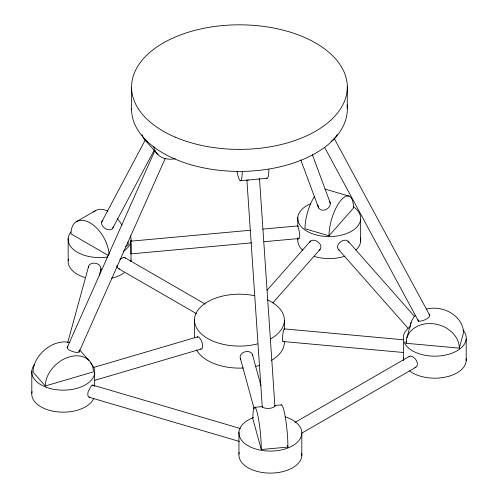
<?xml version="1.0" encoding="UTF-8"?>
<svg xmlns="http://www.w3.org/2000/svg" width="498" height="498" viewBox="0 0 498 498"><rect width="100%" height="100%" fill="white"/><g stroke="black" fill="none" stroke-linecap="round" stroke-linejoin="round"><path stroke-width="0.75" d="M297.81 226.503L297.841 225.961L299.211 231.128L299.821 235.815L299.211 238.449L298.458 238.193M403.536 342.12L403.343 359.158M100.826 269.891C102.252 263.915 92.952 260.946 89.341 264.98A6.287 4.905 28.1 0 0 88.519 267.42M67.691 342.618L88.594 266.418M99.22 275.606L101.063 268.883M406.866 337.862L411.087 322.48M426.151 309.183A26.967 21.75 15.3 0 1 463.52 332.751L459.305 348.133L406.032 343.259L406.629 341.062M67.056 347.828L154.922 150.502M79.033 352.049L165.317 158.271M113.5 226.764L112.897 228.003A6.325 5.098 44.7 0 1 109.286 229.821C105.246 229.721 99.917 225.432 102.071 221.118A6.325 4.445 14.3 0 1 102.98 220.234M197.233 337.364L197.407 337.078A6.349 2.098 75.7 0 1 199.374 337.706L199.735 338.148A6.349 2.671 70.8 0 1 202.313 343.495L202.474 344.249A6.225 3.144 65.5 0 1 202.512 347.473L202.356 347.94A6.349 2.671 70.8 0 1 200.619 348.924M101.492 222.338L145.509 139.508M112.579 228.476L154.05 150.44M267.009 290.334L310.64 240.895M328.997 235.815L353.487 208.071A26.967 9.997 -73.6 0 0 341.242 199.922A26.967 9.997 -73.6 0 0 328.997 235.815L304.969 228.75A26.967 9.997 -73.6 0 1 314.543 196.411M272.867 302.859L320.09 249.349M67.983 346.16L67.249 347.579A6.325 2.957 14.5 0 0 69.278 350.119C72.216 351.47 75.877 353.082 79.089 352.148L79.114 351.669A6.325 1.575 32.7 0 0 78.765 350.984M409.014 356.817L410.414 356.008C415.183 356.387 420.717 365.078 414.915 367.549M119.844 259.626L122.938 257.553L124.755 257.628L125.347 258.213M319.1 250.251L320.077 249.355A6.262 4.887 28.1 0 0 320.077 244.182C318.079 241.275 313.391 238.548 310.291 241.306A6.225 3.965 54.3 0 0 309.787 242.321M76.157 221.815L95.23 210.803M125.571 246.429L128.198 244.91A26.967 15.569 60 0 0 128.048 242.065M294.959 422.453L409.767 356.17M301.856 433.104L415.998 367.207M240.335 180.743L259.004 179.037L259.489 178.589M93.493 367.487L197.656 336.841M45.318 385.987L93.375 371.85A26.967 19.621 -41.4 0 0 69.347 356.898A26.967 19.621 -41.4 0 0 45.318 385.987L33.073 372.118A26.967 19.621 -41.4 0 1 45.53 349.154A26.967 19.621 -41.4 0 1 69.981 342.668M94.713 380.335L201.105 349.036M90.045 397.205L88.893 397.099L88.308 396.508A6.287 2.957 -67.9 0 1 88.302 391.335L91.215 386.05L92.51 385.066L93.325 385.701M259.004 179.037L266.972 178.309M130.401 241.213L250.438 230.238M262.826 229.105L297.68 225.918M130.769 253.905L251.577 242.862M263.971 241.729L298.819 238.542M254.802 407.308L262.795 406.573C261.052 407.669 266.113 408.248 266.754 408.348A6.325 2.266 -2.4 0 0 271.64 407.987L274.049 407.065L275.002 406.144L274.834 405.814M274.915 405.465L281.438 404.874M261.276 449.52A26.967 3.442 84.8 0 0 257.061 412.12A26.967 3.442 84.8 0 0 252.841 418.762L261.276 449.52L287.912 447.08A26.967 3.442 84.8 0 0 285.491 418.326A26.967 3.442 84.8 0 0 281.009 404.936M247.817 179.977L248.334 180.015M284.103 328.873L403.71 339.81M282.957 341.497L403.368 352.478M325.013 189.066L349.042 196.131M92.466 385.016L240.459 428.554M89.018 397.211L239.245 441.402M119.458 268.951L117.59 267.874A6.225 4.252 -48.6 0 1 116.868 265.565M124.836 257.671L205.282 304.116M108.458 255.536L70.99 233.904A26.967 15.569 60 0 1 89.459 222.556A26.967 15.569 60 0 1 109.093 254.515M118.605 268.708L196.374 313.609M339.337 250.245L338.379 249.361A6.287 4.856 -30.6 0 1 338.379 244.188C340.234 241.032 346.589 237.926 348.668 242.333M348.083 241.156L414.324 316.218M338.634 249.61L407.962 328.163M145.796 140.872L158.04 154.747M79.605 349.851L88.787 360.259M428.983 313.995L429.5 314.755A6.325 3.337 -16.8 0 1 428.51 317.581C425.722 319.691 421.974 321.708 418.401 320.98L418.009 320.451A6.325 2.478 -39.1 0 1 417.978 319.66M333.909 137.865L429.874 315.589M324.609 147.327L418.731 321.633M329.832 201.734C331.73 205.699 327.485 209.957 323.619 210.237A6.325 5.659 -36.7 0 1 319.324 208.737L318.409 207.542L317.768 204.634M312.283 154.498L330.355 203.246M300.786 159.914L318.589 207.934M287.502 445.579L287.912 447.08M252.542 354.95L260.94 385.57M240.279 358.162L254.21 408.945M130.85 243.522L130.968 253.719M259.483 178.396L274.921 406.293M246.902 180.102L262.29 407.221M466.196 338.877L466.196 360.894M360.652 219.282L360.652 241.306M347.305 86.335L347.305 108.359M301.807 433.789L301.807 455.807M297.798 217.545L297.798 226.652M297.798 238.044L297.798 239.563M284.377 320.768L284.377 329.271M238.947 432.046L238.947 454.064M194.506 319.523L194.506 337.75M131.572 87.866L131.572 109.884M131.03 240.279L131.03 261.543A31.461 18.165 0 0 0 130.968 260.018M94.657 372.853L94.657 386.516M68.176 238.542L68.176 260.56M31.804 371.11L31.804 393.127M337.246 134.69A26.967 21.75 15.3 0 1 331.033 141.432M268.895 169.494A26.967 3.442 84.8 0 1 266.511 177.948M242.258 171.928A26.967 3.442 84.8 0 1 237.023 171.418M175.221 158.675A26.967 19.621 -41.4 0 1 153.745 146.512M147.719 142.44A26.967 19.621 -41.4 0 1 141.961 134.535M410.302 326.507A26.967 21.75 15.3 0 1 415.338 315.402M406.032 343.259A26.967 21.75 15.3 0 1 432.669 323.675A26.967 21.75 15.3 0 1 459.305 348.133M93.705 212.055A26.967 15.569 60 0 1 107.935 211.233M117.248 218.666A26.967 15.569 60 0 1 122.01 225.096M347.056 104.804A107.873 62.281 0 0 1 242.613 171.374A107.873 62.281 0 0 1 131.572 108.464M124.139 272.798A31.461 18.165 0 0 1 111.62 278.22M84.853 277.479A31.461 18.165 0 0 1 68.413 259.047M130.414 235.741A31.461 18.165 0 0 1 123.118 251.478M107.879 256.937A31.461 18.165 0 0 1 75.659 251.197A31.461 18.165 0 0 1 70.934 231.919M360.278 237.509A31.461 18.165 0 0 1 356.039 249.934M344.79 256.221A31.461 18.165 0 0 1 314.475 256.482M302.909 250.394A31.461 18.165 0 0 1 298.034 238.044M353.163 206.626A31.461 18.165 0 0 1 349.129 232.479A31.461 18.165 0 0 1 304.446 229.609A31.461 18.165 0 0 1 310.354 203.875M466.134 358.616A31.461 18.165 0 0 1 445.866 377.023A31.461 18.165 0 0 1 409.593 370.923M403.324 360.677A31.461 18.165 0 0 1 403.579 357.639M463.034 330.031A31.461 18.165 0 0 1 452.57 352.982A31.461 18.165 0 0 1 411.703 350.362A31.461 18.165 0 0 1 410.228 326.638M301.744 453.529A31.461 18.165 0 0 1 269.53 473.094A31.461 18.165 0 0 1 239.183 452.551M285.124 416.87A31.461 18.165 0 0 1 295.246 444.048A31.461 18.165 0 0 1 247.133 445.162A31.461 18.165 0 0 1 253.457 417.604M93.823 398.257A31.461 18.165 0 0 1 57.475 411.858A31.461 18.165 0 0 1 32.04 391.615M90.574 362.992A31.461 18.165 0 0 1 64.69 390.127A31.461 18.165 0 0 1 34.567 364.492M267.675 299.952A44.951 25.952 0 0 1 270.308 339.007M257.597 343.881A44.951 25.952 0 0 1 194.525 321.154A44.951 25.952 0 0 1 254.347 295.663M284.37 341.485A44.951 25.952 0 0 1 271.46 360.378M259.788 365.308A44.951 25.952 0 0 1 255.362 366.435M243.298 368.022A44.951 25.952 0 0 1 196.536 349.901M283.343 341.323A6.349 1.096 -82.9 0 1 282.696 341.049A6.256 1.693 -78.5 0 1 282.659 335.552L282.771 334.768A6.349 1.096 -82.9 0 1 283.798 330.093L283.916 329.67A6.349 0.448 -87.1 0 1 284.314 329.321M252.642 355.547A6.225 4.768 -32.5 0 0 252.33 354.346L252.038 353.785A6.349 5.055 -21.8 0 0 247.164 351.563L246.379 351.607A6.349 5.161 -10 0 0 241.542 353.823L241.088 354.377A6.256 5.111 2.4 0 0 240.783 359.351M175.277 137.168A107.873 62.281 0 0 0 346.62 94.147A107.873 62.281 0 0 0 196.417 29.986A107.873 62.281 0 0 0 175.277 137.168"/></g></svg>
